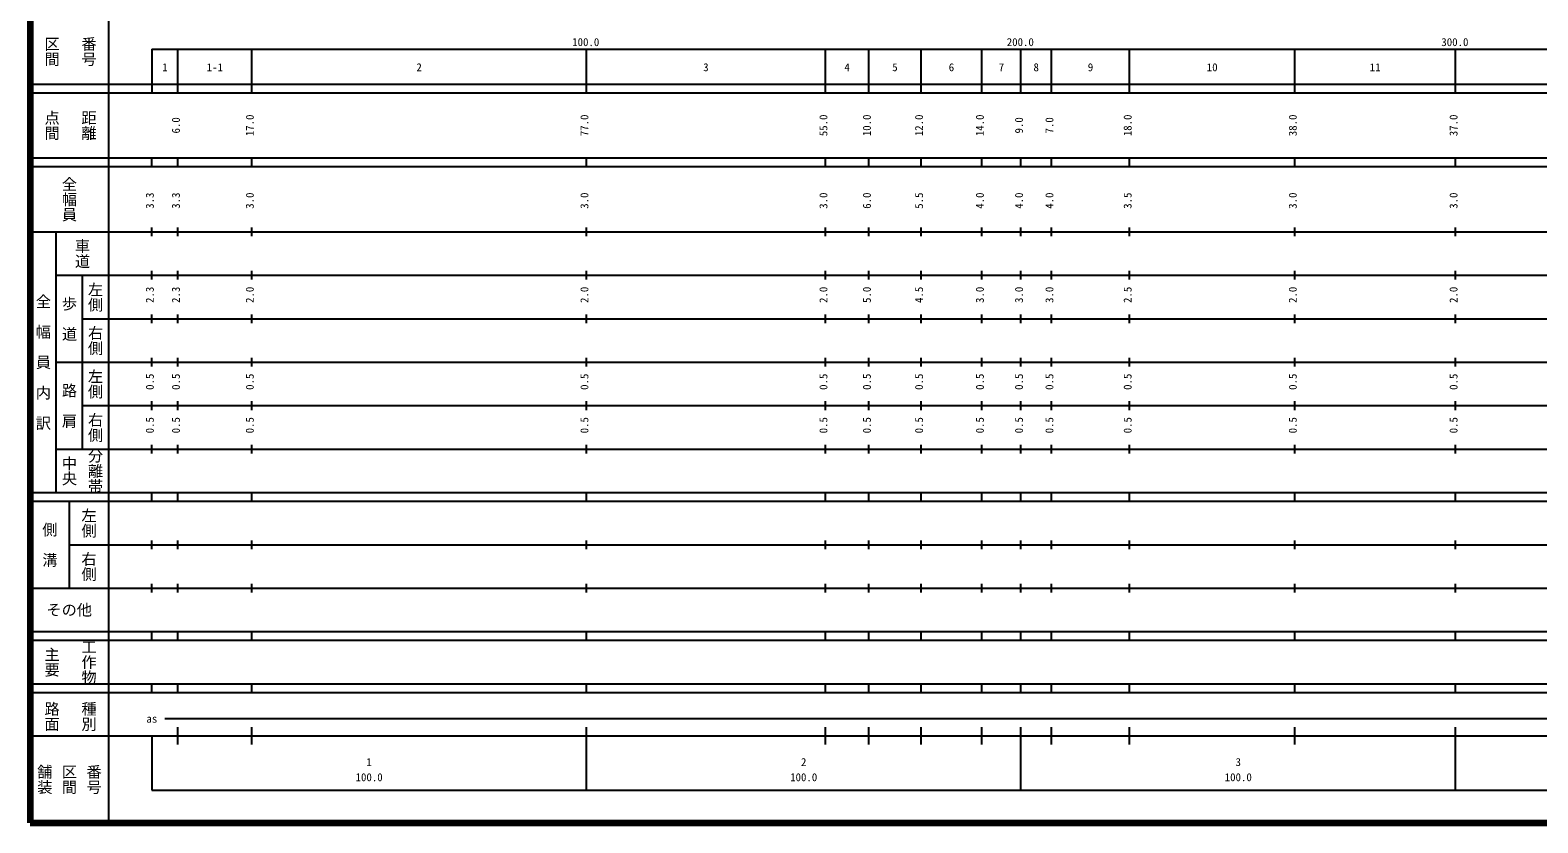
# Model space of a CAD drawing. Units: millimetres on the paper, enlarged 1000 times. Extents: x 40000 to 680000, y 20000 to 380000.
# Drawn here: x 40000 to 386935, y 20000 to 202409 of the extents above; entities that cross this region are included whole.
import ezdxf
from ezdxf.enums import TextEntityAlignment as Align

# ---------------------------------------------------------------- set-up
doc = ezdxf.new("R2010")
doc.units = ezdxf.units.MM
doc.header["$LTSCALE"] = 1000
doc.layers.add('M-TTL', color=2, linetype='Continuous', lineweight=140)
doc.layers.add('M-TTL-BAND', color=7, linetype='Continuous', lineweight=25)
doc.styles.add('@ＭＳ ゴシック', font='')
doc.styles.add('ＭＳ ゴシック', font='')
doc.styles.get('@ＭＳ ゴシック').set_extended_font_data('@MS Gothic')
doc.styles.get('ＭＳ ゴシック').set_extended_font_data('MS Gothic')

msp = doc.modelspace()

# ---------------------------------------------------------------- linework, layer by layer
at = {"layer": 'M-TTL'}
for p, q in [((40000, 380000), (40000, 20000)), ((40000, 20000), (680000, 20000))]:
    msp.add_line(p, q, dxfattribs=at)
at = {"layer": 'M-TTL-BAND'}
for p, q in [((58000, 370000), (58000, 20000)), ((68000, 198000), (579000, 198000)), ((68000, 198000), (68000, 188000)), ((74000, 188000), (74000, 198000)), ((91000, 188000), (91000, 198000)), ((168000, 188000), (168000, 198000)), ((223000, 188000), (223000, 198000)), ((233000, 188000), (233000, 198000)), ((245000, 188000), (245000, 198000)), ((259000, 188000), (259000, 198000)), ((268000, 188000), (268000, 198000)), ((275000, 188000), (275000, 198000)), ((293000, 188000), (293000, 198000)), ((331000, 188000), (331000, 198000)), ((368000, 188000), (368000, 198000)), ((40000, 190000), (579000, 190000)), ((40000, 188000), (579000, 188000)), ((40000, 173000), (579000, 173000)), ((40000, 171000), (579000, 171000)), ((68000, 171000), (68000, 173000)), ((74000, 171000), (74000, 173000)), ((91000, 171000), (91000, 173000)), ((168000, 171000), (168000, 173000)), ((223000, 171000), (223000, 173000)), ((233000, 171000), (233000, 173000)), ((245000, 171000), (245000, 173000)), ((259000, 171000), (259000, 173000)), ((268000, 171000), (268000, 173000)), ((275000, 171000), (275000, 173000)), ((293000, 171000), (293000, 173000)), ((331000, 171000), (331000, 173000)), ((368000, 171000), (368000, 173000)), ((68000, 155000), (68000, 157000)), ((74000, 155000), (74000, 157000)), ((91000, 155000), (91000, 157000)), ((168000, 155000), (168000, 157000)), ((223000, 155000), (223000, 157000)), ((233000, 155000), (233000, 157000)), ((245000, 155000), (245000, 157000)), ((259000, 155000), (259000, 157000)), ((268000, 155000), (268000, 157000)), ((275000, 155000), (275000, 157000)), ((293000, 155000), (293000, 157000)), ((331000, 155000), (331000, 157000)), ((368000, 155000), (368000, 157000)), ((40000, 156000), (579000, 156000)), ((46000, 96000), (46000, 156000)), ((46000, 146000), (579000, 146000)), ((52000, 146000), (52000, 106000)), ((68000, 145000), (68000, 147000)), ((74000, 145000), (74000, 147000)), ((91000, 145000), (91000, 147000)), ((168000, 145000), (168000, 147000)), ((223000, 145000), (223000, 147000)), ((233000, 145000), (233000, 147000)), ((245000, 145000), (245000, 147000)), ((259000, 145000), (259000, 147000)), ((268000, 145000), (268000, 147000)), ((275000, 145000), (275000, 147000)), ((293000, 145000), (293000, 147000)), ((331000, 145000), (331000, 147000)), ((368000, 145000), (368000, 147000)), ((52000, 136000), (579000, 136000)), ((68000, 135000), (68000, 137000)), ((74000, 135000), (74000, 137000)), ((91000, 135000), (91000, 137000)), ((168000, 135000), (168000, 137000)), ((223000, 135000), (223000, 137000)), ((233000, 135000), (233000, 137000)), ((245000, 135000), (245000, 137000)), ((259000, 135000), (259000, 137000)), ((268000, 135000), (268000, 137000)), ((275000, 135000), (275000, 137000)), ((293000, 135000), (293000, 137000)), ((331000, 135000), (331000, 137000)), ((368000, 135000), (368000, 137000)), ((46000, 126000), (579000, 126000)), ((68000, 125000), (68000, 127000)), ((74000, 125000), (74000, 127000)), ((91000, 125000), (91000, 127000)), ((168000, 125000), (168000, 127000)), ((223000, 125000), (223000, 127000)), ((233000, 125000), (233000, 127000)), ((245000, 125000), (245000, 127000)), ((259000, 125000), (259000, 127000)), ((268000, 125000), (268000, 127000)), ((275000, 125000), (275000, 127000)), ((293000, 125000), (293000, 127000)), ((331000, 125000), (331000, 127000)), ((368000, 125000), (368000, 127000)), ((52000, 116000), (579000, 116000)), ((68000, 115000), (68000, 117000)), ((74000, 115000), (74000, 117000)), ((91000, 115000), (91000, 117000)), ((168000, 115000), (168000, 117000)), ((223000, 115000), (223000, 117000)), ((233000, 115000), (233000, 117000)), ((245000, 115000), (245000, 117000)), ((259000, 115000), (259000, 117000)), ((268000, 115000), (268000, 117000)), ((275000, 115000), (275000, 117000)), ((293000, 115000), (293000, 117000)), ((331000, 115000), (331000, 117000)), ((368000, 115000), (368000, 117000)), ((46000, 106000), (579000, 106000)), ((68000, 105000), (68000, 107000)), ((74000, 105000), (74000, 107000)), ((91000, 105000), (91000, 107000)), ((168000, 105000), (168000, 107000)), ((223000, 105000), (223000, 107000)), ((233000, 105000), (233000, 107000)), ((245000, 105000), (245000, 107000)), ((259000, 105000), (259000, 107000)), ((268000, 105000), (268000, 107000)), ((275000, 105000), (275000, 107000)), ((293000, 105000), (293000, 107000)), ((331000, 105000), (331000, 107000)), ((368000, 105000), (368000, 107000)), ((40000, 96000), (579000, 96000)), ((40000, 94000), (579000, 94000)), ((49000, 94000), (49000, 74000)), ((68000, 94000), (68000, 96000)), ((74000, 94000), (74000, 96000)), ((91000, 94000), (91000, 96000)), ((168000, 94000), (168000, 96000)), ((223000, 94000), (223000, 96000)), ((233000, 94000), (233000, 96000)), ((245000, 94000), (245000, 96000)), ((259000, 94000), (259000, 96000)), ((268000, 94000), (268000, 96000)), ((275000, 94000), (275000, 96000)), ((293000, 94000), (293000, 96000)), ((331000, 94000), (331000, 96000)), ((368000, 94000), (368000, 96000)), ((49000, 84000), (579000, 84000)), ((68000, 83000), (68000, 85000)), ((74000, 83000), (74000, 85000)), ((91000, 83000), (91000, 85000)), ((168000, 83000), (168000, 85000)), ((223000, 83000), (223000, 85000)), ((233000, 83000), (233000, 85000)), ((245000, 83000), (245000, 85000)), ((259000, 83000), (259000, 85000)), ((268000, 83000), (268000, 85000)), ((275000, 83000), (275000, 85000)), ((293000, 83000), (293000, 85000)), ((331000, 83000), (331000, 85000)), ((368000, 83000), (368000, 85000)), ((40000, 74000), (579000, 74000)), ((68000, 73000), (68000, 75000)), ((74000, 73000), (74000, 75000)), ((91000, 73000), (91000, 75000)), ((168000, 73000), (168000, 75000)), ((223000, 73000), (223000, 75000)), ((233000, 73000), (233000, 75000)), ((245000, 73000), (245000, 75000)), ((259000, 73000), (259000, 75000)), ((268000, 73000), (268000, 75000)), ((275000, 73000), (275000, 75000)), ((293000, 73000), (293000, 75000)), ((331000, 73000), (331000, 75000)), ((368000, 73000), (368000, 75000)), ((40000, 64000), (579000, 64000)), ((68000, 62000), (68000, 64000)), ((74000, 62000), (74000, 64000)), ((91000, 62000), (91000, 64000)), ((168000, 62000), (168000, 64000)), ((223000, 62000), (223000, 64000)), ((233000, 62000), (233000, 64000)), ((245000, 62000), (245000, 64000)), ((259000, 62000), (259000, 64000)), ((268000, 62000), (268000, 64000)), ((275000, 62000), (275000, 64000)), ((293000, 62000), (293000, 64000)), ((331000, 62000), (331000, 64000)), ((368000, 62000), (368000, 64000)), ((40000, 62000), (579000, 62000)), ((40000, 52000), (579000, 52000)), ((40000, 50000), (579000, 50000)), ((68000, 50000), (68000, 52000)), ((74000, 50000), (74000, 52000)), ((91000, 50000), (91000, 52000)), ((168000, 50000), (168000, 52000)), ((223000, 50000), (223000, 52000)), ((233000, 50000), (233000, 52000)), ((245000, 50000), (245000, 52000)), ((259000, 50000), (259000, 52000)), ((268000, 50000), (268000, 52000)), ((275000, 50000), (275000, 52000)), ((293000, 50000), (293000, 52000)), ((331000, 50000), (331000, 52000)), ((368000, 50000), (368000, 52000)), ((71000, 44000), (569000, 44000)), ((74000, 38000), (74000, 42000)), ((91000, 38000), (91000, 42000)), ((168000, 27500), (168000, 42000)), ((223000, 38000), (223000, 42000)), ((233000, 38000), (233000, 42000)), ((245000, 38000), (245000, 42000)), ((259000, 38000), (259000, 42000)), ((268000, 27500), (268000, 42000)), ((275000, 38000), (275000, 42000)), ((293000, 38000), (293000, 42000)), ((331000, 38000), (331000, 42000)), ((368000, 27500), (368000, 42000)), ((40000, 40000), (579000, 40000)), ((68000, 40000), (68000, 27500)), ((68000, 27500), (579000, 27500))]:
    msp.add_line(p, q, dxfattribs=at)

# ---------------------------------------------------------------- texts
at = {"layer": 'M-TTL-BAND', "style": '@ＭＳ ゴシック'}
for s, p in [('区間', (45000, 197500)), ('番号', (53500, 197500)), ('点間', (45000, 180500)), ('距離', (53500, 180500)), ('全幅員', (49000, 163500)), ('車道', (52000, 151000)), ('左側', (55000, 141000)), ('全\u3000幅\u3000員\u3000内\u3000訳', (43000, 126000)), ('歩\u3000道', (49000, 136000)), ('右側', (55000, 131000)), ('左側', (55000, 121000)), ('路\u3000肩', (49000, 116000)), ('右側', (55000, 111000)), ('中央', (49000, 101000)), ('分離帯', (55000, 101000)), ('左側', (53500, 89000)), ('側\u3000溝', (44500, 84000)), ('右側', (53500, 79000)), ('主要', (45000, 57000)), ('工作物', (53500, 57000)), ('路面', (45000, 44500)), ('種別', (53500, 44500)), ('舗装', (43333, 30000)), ('区間', (49000, 30000)), ('番号', (54667, 30000))]:
    msp.add_text(s, height=2566, rotation=270, dxfattribs=at).set_placement(p, align=Align.MIDDLE_CENTER)
at = {"layer": 'M-TTL-BAND', "style": 'ＭＳ ゴシック'}
for s, p in [('100.0', (167844, 198195)), ('200.0', (267844, 198195)), ('300.0', (367844, 198195)), ('1', (71000, 192405)), ('1-1', (82500, 192405)), ('2', (129500, 192405)), ('3', (195500, 192405)), ('4', (228000, 192405)), ('5', (239000, 192405)), ('6', (252000, 192405)), ('7', (263500, 192405)), ('8', (271500, 192405)), ('9', (284000, 192405)), ('10', (312000, 192405)), ('11', (349500, 192405)), ('as', (68000, 42500)), ('1', (118000, 32523)), ('2', (218000, 32523)), ('3', (318000, 32523)), ('100.0', (118000, 29033)), ('100.0', (218000, 29033)), ('100.0', (318000, 29033))]:
    msp.add_text(s, height=1833, dxfattribs=at).set_placement(p, align=Align.BOTTOM_CENTER)
for s, p in [('6.0', (75000, 180500)), ('17.0', (92000, 180500)), ('77.0', (169000, 180500)), ('55.0', (224000, 180500)), ('10.0', (234000, 180500)), ('12.0', (246000, 180500)), ('14.0', (260000, 180500)), ('9.0', (269000, 180500)), ('7.0', (276000, 180500)), ('18.0', (294000, 180500)), ('38.0', (332000, 180500)), ('37.0', (369000, 180500)), ('3.3', (69000, 163174)), ('3.3', (75000, 163174)), ('3.0', (92000, 163174)), ('3.0', (169000, 163174)), ('3.0', (224000, 163174)), ('6.0', (234000, 163174)), ('5.5', (246000, 163174)), ('4.0', (260000, 163174)), ('4.0', (269000, 163174)), ('4.0', (276000, 163174)), ('3.5', (294000, 163174)), ('3.0', (332000, 163174)), ('3.0', (369000, 163174)), ('2.3', (69000, 141500)), ('2.3', (75000, 141500)), ('2.0', (92000, 141500)), ('2.0', (169000, 141500)), ('2.0', (224000, 141500)), ('5.0', (234000, 141500)), ('4.5', (246000, 141500)), ('3.0', (260000, 141500)), ('3.0', (269000, 141500)), ('3.0', (276000, 141500)), ('2.5', (294000, 141500)), ('2.0', (332000, 141500)), ('2.0', (369000, 141500)), ('0.5', (69000, 121500)), ('0.5', (75000, 121500)), ('0.5', (92000, 121500)), ('0.5', (169000, 121500)), ('0.5', (224000, 121500)), ('0.5', (234000, 121500)), ('0.5', (246000, 121500)), ('0.5', (260000, 121500)), ('0.5', (269000, 121500)), ('0.5', (276000, 121500)), ('0.5', (294000, 121500)), ('0.5', (332000, 121500)), ('0.5', (369000, 121500)), ('0.5', (69000, 111500)), ('0.5', (75000, 111500)), ('0.5', (92000, 111500)), ('0.5', (169000, 111500)), ('0.5', (224000, 111500)), ('0.5', (234000, 111500)), ('0.5', (246000, 111500)), ('0.5', (260000, 111500)), ('0.5', (269000, 111500)), ('0.5', (276000, 111500)), ('0.5', (294000, 111500)), ('0.5', (332000, 111500)), ('0.5', (369000, 111500))]:
    msp.add_text(s, height=1833, rotation=90, dxfattribs=at).set_placement(p, align=Align.BOTTOM_CENTER)
msp.add_text('その他', height=2566, dxfattribs=at).set_placement((49000, 69000), align=Align.MIDDLE_CENTER)

doc.saveas('drawing.dxf')
